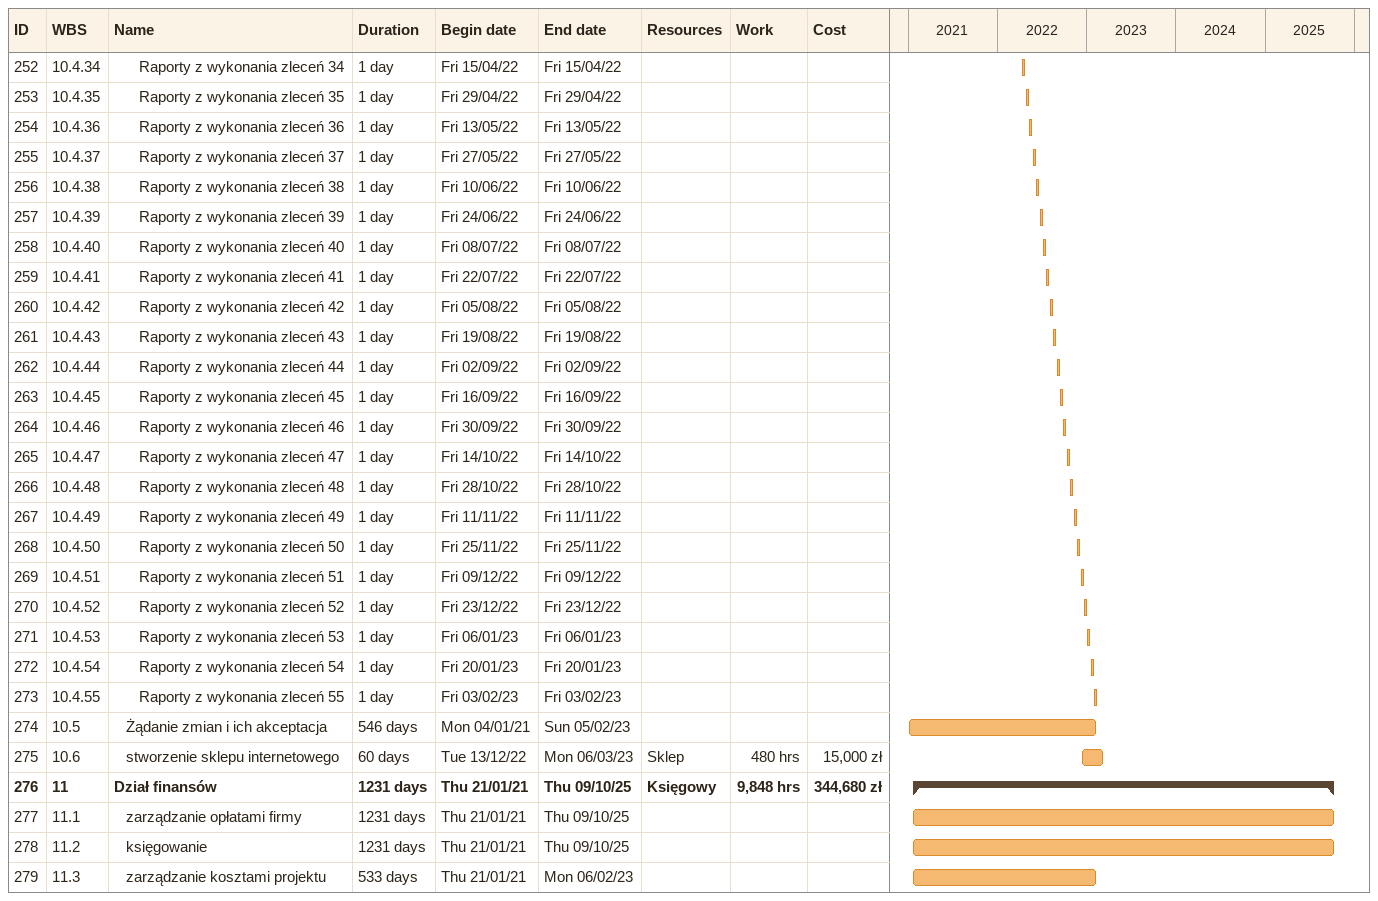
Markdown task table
| ID | WBS | Task | Duration | Start | Finish | Resources | Work (h) | Cost (zł) |
|---|---|---|---|---|---|---|---|---|
| 252 | 10.4.34 | Raporty z wykonania zleceń 34 | 1d | 2022-04-15 | 2022-04-15 |  |  |  |
| 253 | 10.4.35 | Raporty z wykonania zleceń 35 | 1d | 2022-04-29 | 2022-04-29 |  |  |  |
| 254 | 10.4.36 | Raporty z wykonania zleceń 36 | 1d | 2022-05-13 | 2022-05-13 |  |  |  |
| 255 | 10.4.37 | Raporty z wykonania zleceń 37 | 1d | 2022-05-27 | 2022-05-27 |  |  |  |
| 256 | 10.4.38 | Raporty z wykonania zleceń 38 | 1d | 2022-06-10 | 2022-06-10 |  |  |  |
| 257 | 10.4.39 | Raporty z wykonania zleceń 39 | 1d | 2022-06-24 | 2022-06-24 |  |  |  |
| 258 | 10.4.40 | Raporty z wykonania zleceń 40 | 1d | 2022-07-08 | 2022-07-08 |  |  |  |
| 259 | 10.4.41 | Raporty z wykonania zleceń 41 | 1d | 2022-07-22 | 2022-07-22 |  |  |  |
| 260 | 10.4.42 | Raporty z wykonania zleceń 42 | 1d | 2022-08-05 | 2022-08-05 |  |  |  |
| 261 | 10.4.43 | Raporty z wykonania zleceń 43 | 1d | 2022-08-19 | 2022-08-19 |  |  |  |
| 262 | 10.4.44 | Raporty z wykonania zleceń 44 | 1d | 2022-09-02 | 2022-09-02 |  |  |  |
| 263 | 10.4.45 | Raporty z wykonania zleceń 45 | 1d | 2022-09-16 | 2022-09-16 |  |  |  |
| 264 | 10.4.46 | Raporty z wykonania zleceń 46 | 1d | 2022-09-30 | 2022-09-30 |  |  |  |
| 265 | 10.4.47 | Raporty z wykonania zleceń 47 | 1d | 2022-10-14 | 2022-10-14 |  |  |  |
| 266 | 10.4.48 | Raporty z wykonania zleceń 48 | 1d | 2022-10-28 | 2022-10-28 |  |  |  |
| 267 | 10.4.49 | Raporty z wykonania zleceń 49 | 1d | 2022-11-11 | 2022-11-11 |  |  |  |
| 268 | 10.4.50 | Raporty z wykonania zleceń 50 | 1d | 2022-11-25 | 2022-11-25 |  |  |  |
| 269 | 10.4.51 | Raporty z wykonania zleceń 51 | 1d | 2022-12-09 | 2022-12-09 |  |  |  |
| 270 | 10.4.52 | Raporty z wykonania zleceń 52 | 1d | 2022-12-23 | 2022-12-23 |  |  |  |
| 271 | 10.4.53 | Raporty z wykonania zleceń 53 | 1d | 2023-01-06 | 2023-01-06 |  |  |  |
| 272 | 10.4.54 | Raporty z wykonania zleceń 54 | 1d | 2023-01-20 | 2023-01-20 |  |  |  |
| 273 | 10.4.55 | Raporty z wykonania zleceń 55 | 1d | 2023-02-03 | 2023-02-03 |  |  |  |
| 274 | 10.5 | Żądanie zmian i ich akceptacja | 546d | 2021-01-04 | 2023-02-05 |  |  |  |
| 275 | 10.6 | stworzenie sklepu internetowego | 60d | 2022-12-13 | 2023-03-06 | Sklep | 480 | 15000 |
| 276 | 11 | **Dział finansów** | 1231d | 2021-01-21 | 2025-10-09 | Księgowy | 9848 | 344680 |
| 277 | 11.1 | zarządzanie opłatami firmy | 1231d | 2021-01-21 | 2025-10-09 |  |  |  |
| 278 | 11.2 | księgowanie | 1231d | 2021-01-21 | 2025-10-09 |  |  |  |
| 279 | 11.3 | zarządzanie kosztami projektu | 533d | 2021-01-21 | 2023-02-06 |  |  |  |
